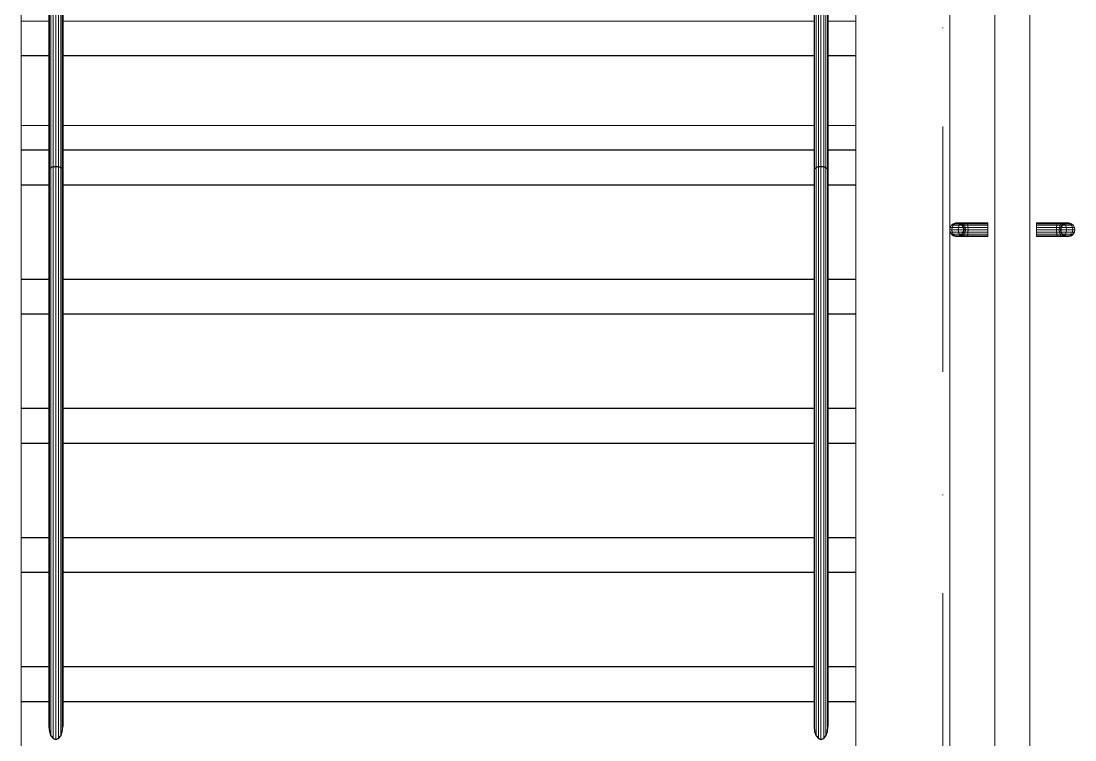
# Model space of a CAD drawing. Header units: millimetres. Extents: x 4647 to 73915, y -13612 to -8141.
# Drawn here: x 22774.1 to 22925.6, y -11306.9 to -11203.6 of the extents above; entities that cross this region are included whole.
import ezdxf
from ezdxf.enums import TextEntityAlignment as Align

# ---------------------------------------------------------------- set-up
doc = ezdxf.new("R2010")
doc.units = ezdxf.units.MM
doc.linetypes.add('Kropki i Kreski', pattern=[67.027776, 35.277777, -17.638888, 0, -14.111111])
doc.layers.add('a_wymiary', color=250, linetype='Continuous', lineweight=9)
doc.layers.add('Konstrukcja - Siatka mod_Nr_Pióra__1', color=7, linetype='Continuous', lineweight=5)
for name, color, linetype in [('Drzwi ArchiCAD', 7, 'Continuous'), ('Konstrukcja - Siatka mod', 7, 'Continuous'), ('Konstrukcja - Ściany zew', 7, 'Continuous'), ('Structural - Combined', 7, 'Continuous')]:
    doc.layers.add(name, color=color, linetype=linetype)
doc.layers.add('Konstrukcja - Siatka mod_Nr_Pióra__4', color=7, linetype='Continuous', lineweight=5, true_color=0x029e21)
doc.styles.add('GENERATED_STYLE_1', font='arialbd.ttf')

# ---------------------------------------------------------------- blocks, each defined once
blk = doc.blocks.new('Standardowy znacznik siatki_5')
at = {"layer": 'Konstrukcja - Siatka mod_Nr_Pióra__4', "linetype": 'Kropki i Kreski'}
blk.add_line((1, 0), (1660.6, 0), dxfattribs=at)
at = {"layer": 'Konstrukcja - Siatka mod_Nr_Pióra__1', "style": 'GENERATED_STYLE_1'}
blk.add_attdef('AC_MarkerText_1', text='', height=18, rotation=90, dxfattribs=at).set_placement((-6.71, -6.83), align=Align.BOTTOM_LEFT)

msp = doc.modelspace()

# ---------------------------------------------------------------- linework, layer by layer
at = {"layer": 'a_wymiary'}
for p, q in [((22774.14, -11333.57), (22774.14, -11106.57)), ((22778.14, -11113.57), (22778.14, -11225)), ((22778.22, -11113.19), (22778.22, -11224.79)), ((22778.22, -11224.79), (22778.22, -11113.19)), ((22778.44, -11112.86), (22778.44, -11224.62)), ((22778.44, -11224.62), (22778.44, -11112.86)), ((22778.76, -11112.64), (22778.76, -11224.5)), ((22778.76, -11224.5), (22778.76, -11112.64)), ((22779.14, -11112.57), (22779.14, -11224.46)), ((22779.14, -11224.46), (22779.14, -11112.57)), ((22779.53, -11112.64), (22779.53, -11224.5)), ((22779.53, -11224.5), (22779.53, -11112.64)), ((22779.85, -11112.86), (22779.85, -11224.62)), ((22779.85, -11224.62), (22779.85, -11112.86)), ((22780.07, -11113.19), (22780.07, -11224.79)), ((22780.07, -11224.79), (22780.07, -11113.19)), ((22780.14, -11225), (22780.14, -11113.57)), ((22888.14, -11113.57), (22888.14, -11225)), ((22888.22, -11113.19), (22888.22, -11224.79)), ((22888.22, -11224.79), (22888.22, -11113.19)), ((22888.44, -11112.86), (22888.44, -11224.62)), ((22888.44, -11224.62), (22888.44, -11112.86)), ((22888.76, -11112.64), (22888.76, -11224.5)), ((22888.76, -11224.5), (22888.76, -11112.64)), ((22889.14, -11112.57), (22889.14, -11224.46)), ((22889.14, -11224.46), (22889.14, -11112.57)), ((22889.53, -11112.64), (22889.53, -11224.5)), ((22889.53, -11224.5), (22889.53, -11112.64)), ((22889.85, -11112.86), (22889.85, -11224.62)), ((22889.85, -11224.62), (22889.85, -11112.86)), ((22890.07, -11113.19), (22890.07, -11224.79)), ((22890.07, -11224.79), (22890.07, -11113.19)), ((22890.14, -11225), (22890.14, -11113.57)), ((22894.14, -11128.57), (22894.14, -11333.57)), ((22907.64, -11133.57), (22907.64, -11233.57)), ((22907.64, -11333.57), (22907.64, -11133.57)), ((22914.14, -11333.57), (22914.14, -11133.57)), ((22774.14, -11203.57), (22774.14, -11208.57)), ((22778.14, -11203.57), (22774.14, -11203.57)), ((22778.14, -11208.57), (22778.14, -11203.57)), ((22888.14, -11203.57), (22780.14, -11203.57)), ((22780.14, -11203.57), (22780.14, -11208.57)), ((22888.14, -11208.57), (22888.14, -11203.57)), ((22890.14, -11203.57), (22890.14, -11208.57)), ((22894.14, -11203.57), (22890.14, -11203.57)), ((22894.14, -11208.57), (22894.14, -11203.57)), ((22774.14, -11218.57), (22774.14, -11208.57)), ((22774.14, -11208.57), (22774.14, -11208.6)), ((22778.14, -11208.57), (22774.14, -11208.57)), ((22774.14, -11208.57), (22774.14, -11218.57)), ((22774.14, -11208.57), (22778.14, -11208.57)), ((22774.14, -11208.6), (22774.14, -11218.57)), ((22778.14, -11218.57), (22778.14, -11208.57)), ((22888.14, -11208.57), (22780.14, -11208.57)), ((22780.14, -11208.57), (22780.14, -11218.57)), ((22780.14, -11208.57), (22888.14, -11208.57)), ((22888.14, -11218.57), (22888.14, -11208.57)), ((22894.14, -11208.57), (22890.14, -11208.57)), ((22890.14, -11208.57), (22890.14, -11218.57)), ((22890.14, -11208.57), (22894.14, -11208.57)), ((22894.14, -11218.57), (22894.14, -11208.57)), ((22774.14, -11218.57), (22778.14, -11218.57)), ((22774.14, -11218.57), (22774.14, -11222.14)), ((22778.14, -11218.57), (22774.14, -11218.57)), ((22778.14, -11222.14), (22778.14, -11218.57)), ((22780.14, -11218.57), (22888.14, -11218.57)), ((22780.14, -11218.57), (22780.14, -11222.14)), ((22888.14, -11218.57), (22780.14, -11218.57)), ((22888.14, -11222.14), (22888.14, -11218.57)), ((22890.14, -11218.57), (22894.14, -11218.57)), ((22890.14, -11218.57), (22890.14, -11222.14)), ((22894.14, -11218.57), (22890.14, -11218.57)), ((22894.14, -11222.14), (22894.14, -11218.57)), ((22774.14, -11222.14), (22778.14, -11222.14)), ((22774.14, -11222.14), (22774.14, -11227.14)), ((22778.14, -11222.14), (22774.14, -11222.14)), ((22778.14, -11227.14), (22778.14, -11222.14)), ((22780.14, -11222.14), (22888.14, -11222.14)), ((22780.14, -11222.14), (22780.14, -11227.14)), ((22888.14, -11222.14), (22780.14, -11222.14)), ((22888.14, -11227.14), (22888.14, -11222.14)), ((22890.14, -11222.14), (22894.14, -11222.14)), ((22890.14, -11222.14), (22890.14, -11227.14)), ((22894.14, -11222.14), (22890.14, -11222.14)), ((22894.14, -11227.14), (22894.14, -11222.14)), ((22778.44, -11224.62), (22778.22, -11224.79)), ((22778.22, -11224.79), (22778.44, -11224.62)), ((22778.76, -11224.5), (22778.44, -11224.62)), ((22778.44, -11224.62), (22778.76, -11224.5)), ((22778.44, -11224.62), (22778.44, -11306.32)), ((22778.44, -11306.32), (22778.44, -11224.62)), ((22779.14, -11224.46), (22778.76, -11224.5)), ((22778.76, -11224.5), (22779.14, -11224.46)), ((22778.76, -11224.5), (22778.76, -11306.72)), ((22778.76, -11306.72), (22778.76, -11224.5)), ((22779.14, -11306.87), (22779.14, -11224.46)), ((22779.14, -11224.46), (22779.14, -11306.87)), ((22779.53, -11224.5), (22779.14, -11224.46)), ((22779.14, -11224.46), (22779.53, -11224.5)), ((22779.53, -11306.72), (22779.53, -11224.5)), ((22779.53, -11224.5), (22779.53, -11306.72)), ((22779.85, -11224.62), (22779.53, -11224.5)), ((22779.53, -11224.5), (22779.85, -11224.62)), ((22779.85, -11306.32), (22779.85, -11224.62)), ((22779.85, -11224.62), (22779.85, -11306.32)), ((22780.07, -11224.79), (22779.85, -11224.62)), ((22779.85, -11224.62), (22780.07, -11224.79)), ((22888.44, -11224.62), (22888.22, -11224.79)), ((22888.22, -11224.79), (22888.44, -11224.62)), ((22888.76, -11224.5), (22888.44, -11224.62)), ((22888.44, -11224.62), (22888.76, -11224.5)), ((22888.44, -11306.32), (22888.44, -11224.62)), ((22888.44, -11224.62), (22888.44, -11306.32)), ((22889.14, -11224.46), (22888.76, -11224.5)), ((22888.76, -11224.5), (22889.14, -11224.46)), ((22888.76, -11306.72), (22888.76, -11224.5)), ((22888.76, -11224.5), (22888.76, -11306.72)), ((22889.14, -11306.87), (22889.14, -11224.46)), ((22889.14, -11224.46), (22889.14, -11306.87)), ((22889.53, -11224.5), (22889.14, -11224.46)), ((22889.14, -11224.46), (22889.53, -11224.5)), ((22889.53, -11306.72), (22889.53, -11224.5)), ((22889.53, -11224.5), (22889.53, -11306.72)), ((22889.85, -11224.62), (22889.53, -11224.5)), ((22889.53, -11224.5), (22889.85, -11224.62)), ((22889.85, -11306.32), (22889.85, -11224.62)), ((22889.85, -11224.62), (22889.85, -11306.32)), ((22890.07, -11224.79), (22889.85, -11224.62)), ((22889.85, -11224.62), (22890.07, -11224.79)), ((22778.22, -11224.79), (22778.14, -11225)), ((22778.14, -11225), (22778.22, -11224.79)), ((22778.14, -11225), (22778.14, -11305)), ((22778.22, -11224.79), (22778.22, -11305.71)), ((22778.22, -11305.71), (22778.22, -11224.79)), ((22780.07, -11305.71), (22780.07, -11224.79)), ((22780.07, -11224.79), (22780.07, -11305.71)), ((22780.14, -11225), (22780.07, -11224.79)), ((22780.07, -11224.79), (22780.14, -11225)), ((22780.14, -11305), (22780.14, -11225)), ((22888.22, -11224.79), (22888.14, -11225)), ((22888.14, -11225), (22888.22, -11224.79)), ((22888.14, -11225), (22888.14, -11305)), ((22888.22, -11305.71), (22888.22, -11224.79)), ((22888.22, -11224.79), (22888.22, -11305.71)), ((22890.07, -11305.71), (22890.07, -11224.79)), ((22890.07, -11224.79), (22890.07, -11305.71)), ((22890.14, -11225), (22890.07, -11224.79)), ((22890.07, -11224.79), (22890.14, -11225)), ((22890.14, -11305), (22890.14, -11225)), ((22778.14, -11227.14), (22774.14, -11227.14)), ((22774.14, -11227.14), (22774.14, -11240.71)), ((22774.14, -11227.14), (22778.14, -11227.14)), ((22778.14, -11240.71), (22778.14, -11227.14)), ((22888.14, -11227.14), (22780.14, -11227.14)), ((22780.14, -11227.14), (22780.14, -11240.71)), ((22780.14, -11227.14), (22888.14, -11227.14)), ((22888.14, -11240.71), (22888.14, -11227.14)), ((22890.14, -11227.14), (22890.14, -11240.71)), ((22894.14, -11227.14), (22890.14, -11227.14)), ((22890.14, -11227.14), (22894.14, -11227.14)), ((22894.14, -11240.71), (22894.14, -11227.14)), ((22907.64, -11233.57), (22907.7, -11233.23)), ((22907.64, -11233.57), (22907.7, -11233.23)), ((22907.95, -11233.57), (22907.64, -11233.57)), ((22907.64, -11233.57), (22907.95, -11233.57)), ((22907.7, -11233.91), (22907.64, -11233.57)), ((22907.7, -11233.91), (22907.64, -11233.57)), ((22907.64, -11233.57), (22907.64, -11333.57)), ((22907.7, -11233.23), (22907.88, -11232.93)), ((22907.7, -11233.23), (22907.88, -11232.93)), ((22907.7, -11233.23), (22908, -11233.23)), ((22908, -11233.23), (22907.7, -11233.23)), ((22907.88, -11232.93), (22908.14, -11232.7)), ((22907.88, -11232.93), (22908.14, -11232.7)), ((22908.16, -11232.93), (22907.88, -11232.93)), ((22907.88, -11232.93), (22908.16, -11232.93)), ((22907.95, -11233.57), (22908, -11233.23)), ((22908, -11233.23), (22907.95, -11233.57)), ((22907.95, -11233.57), (22908.88, -11233.57)), ((22908, -11233.91), (22907.95, -11233.57)), ((22908.88, -11233.57), (22907.95, -11233.57)), ((22907.95, -11233.57), (22908, -11233.91)), ((22908, -11233.23), (22908.16, -11232.93)), ((22908.16, -11232.93), (22908, -11233.23)), ((22908.91, -11233.23), (22908, -11233.23)), ((22908, -11233.23), (22908.91, -11233.23)), ((22908.14, -11232.7), (22908.47, -11232.58)), ((22908.14, -11232.7), (22908.47, -11232.58)), ((22908.14, -11232.7), (22908.4, -11232.7)), ((22908.4, -11232.7), (22908.14, -11232.7)), ((22908.4, -11232.7), (22908.16, -11232.93)), ((22908.16, -11232.93), (22908.4, -11232.7)), ((22908.16, -11232.93), (22909, -11232.93)), ((22909, -11232.93), (22908.16, -11232.93)), ((22908.69, -11232.58), (22908.4, -11232.7)), ((22908.69, -11232.58), (22908.4, -11232.7)), ((22908.4, -11232.7), (22909.14, -11232.7)), ((22908.4, -11232.7), (22909.14, -11232.7)), ((22908.47, -11232.58), (22908.69, -11232.58)), ((22908.47, -11232.58), (22913.14, -11232.58)), ((22908.82, -11232.58), (22908.69, -11232.58)), ((22909.14, -11232.7), (22908.82, -11232.58)), ((22909, -11232.58), (22908.82, -11232.58)), ((22908.82, -11232.58), (22909.14, -11232.7)), ((22908.91, -11233.23), (22908.88, -11233.57)), ((22908.91, -11233.23), (22908.88, -11233.57)), ((22908.88, -11233.57), (22908.91, -11233.91)), ((22909.64, -11233.57), (22908.88, -11233.57)), ((22908.88, -11233.57), (22908.91, -11233.91)), ((22908.88, -11233.57), (22909.64, -11233.57)), ((22909, -11232.93), (22908.91, -11233.23)), ((22909, -11232.93), (22908.91, -11233.23)), ((22908.91, -11233.23), (22909.58, -11233.23)), ((22909.58, -11233.23), (22908.91, -11233.23)), ((22909.48, -11232.58), (22909, -11232.58)), ((22909, -11232.58), (22909.29, -11232.7)), ((22909.29, -11232.7), (22909, -11232.58)), ((22909.14, -11232.7), (22909, -11232.93)), ((22909.14, -11232.7), (22909, -11232.93)), ((22909.41, -11232.93), (22909, -11232.93)), ((22909, -11232.93), (22909.41, -11232.93)), ((22909.14, -11232.7), (22909.14, -11232.7)), ((22909.14, -11232.7), (22909.14, -11232.7)), ((22909.14, -11232.7), (22909.14, -11232.7)), ((22909.14, -11232.7), (22909.14, -11232.7)), ((22909.14, -11232.7), (22909.29, -11232.7)), ((22909.41, -11232.93), (22909.14, -11232.7)), ((22909.14, -11232.7), (22909.14, -11232.7)), ((22909.29, -11232.7), (22909.14, -11232.7)), ((22909.14, -11232.7), (22909.41, -11232.93)), ((22909.29, -11232.7), (22909.65, -11232.7)), ((22909.65, -11232.7), (22909.29, -11232.7)), ((22909.29, -11232.7), (22909.53, -11232.93)), ((22909.53, -11232.93), (22909.29, -11232.7)), ((22909.58, -11233.23), (22909.41, -11232.93)), ((22909.41, -11232.93), (22909.53, -11232.93)), ((22909.53, -11232.93), (22909.41, -11232.93)), ((22909.41, -11232.93), (22909.58, -11233.23)), ((22910.17, -11232.58), (22909.48, -11232.58)), ((22909.48, -11232.58), (22909.65, -11232.7)), ((22909.65, -11232.7), (22909.48, -11232.58)), ((22909.53, -11232.93), (22909.79, -11232.93)), ((22909.79, -11232.93), (22909.53, -11232.93)), ((22909.53, -11232.93), (22909.69, -11233.23)), ((22909.69, -11233.23), (22909.53, -11232.93)), ((22909.64, -11233.57), (22909.58, -11233.23)), ((22909.58, -11233.23), (22909.69, -11233.23)), ((22909.69, -11233.23), (22909.58, -11233.23)), ((22909.58, -11233.23), (22909.64, -11233.57)), ((22909.58, -11233.91), (22909.64, -11233.57)), ((22909.64, -11233.57), (22909.58, -11233.91)), ((22909.64, -11233.57), (22909.74, -11233.57)), ((22909.74, -11233.57), (22909.64, -11233.57)), ((22909.65, -11232.7), (22910.21, -11232.7)), ((22909.79, -11232.93), (22909.65, -11232.7)), ((22910.21, -11232.7), (22909.65, -11232.7)), ((22909.65, -11232.7), (22909.79, -11232.93)), ((22909.69, -11233.23), (22909.88, -11233.23)), ((22909.88, -11233.23), (22909.69, -11233.23)), ((22909.69, -11233.23), (22909.74, -11233.57)), ((22909.74, -11233.57), (22909.69, -11233.23)), ((22909.74, -11233.57), (22909.69, -11233.91)), ((22909.69, -11233.91), (22909.74, -11233.57)), ((22909.74, -11233.57), (22909.91, -11233.57)), ((22909.91, -11233.57), (22909.74, -11233.57)), ((22910.25, -11232.93), (22909.79, -11232.93)), ((22909.79, -11232.93), (22909.88, -11233.23)), ((22909.79, -11232.93), (22910.25, -11232.93)), ((22909.88, -11233.23), (22909.79, -11232.93)), ((22909.88, -11233.23), (22910.27, -11233.23)), ((22910.27, -11233.23), (22909.88, -11233.23)), ((22909.88, -11233.23), (22909.91, -11233.57)), ((22909.91, -11233.57), (22909.88, -11233.23)), ((22909.91, -11233.57), (22909.88, -11233.91)), ((22909.88, -11233.91), (22909.91, -11233.57)), ((22909.91, -11233.57), (22910.28, -11233.57)), ((22910.28, -11233.57), (22909.91, -11233.57)), ((22910.21, -11232.7), (22910.17, -11232.58)), ((22913.14, -11232.58), (22910.17, -11232.58)), ((22910.17, -11232.58), (22910.21, -11232.7)), ((22913.14, -11232.7), (22910.21, -11232.7)), ((22910.21, -11232.7), (22910.25, -11232.93)), ((22910.21, -11232.7), (22913.14, -11232.7)), ((22910.25, -11232.93), (22910.21, -11232.7)), ((22910.25, -11232.93), (22913.14, -11232.93)), ((22910.27, -11233.23), (22910.25, -11232.93)), ((22913.14, -11232.93), (22910.25, -11232.93)), ((22910.25, -11232.93), (22910.27, -11233.23)), ((22910.28, -11233.57), (22910.27, -11233.23)), ((22910.27, -11233.23), (22913.14, -11233.23)), ((22913.14, -11233.23), (22910.27, -11233.23)), ((22910.27, -11233.23), (22910.28, -11233.57)), ((22910.27, -11233.91), (22910.28, -11233.57)), ((22910.28, -11233.57), (22910.27, -11233.91)), ((22910.28, -11233.57), (22913.14, -11233.57)), ((22913.14, -11233.57), (22910.28, -11233.57)), ((22913.14, -11232.7), (22913.14, -11232.58)), ((22913.14, -11232.58), (22913.14, -11234.43)), ((22913.14, -11232.93), (22913.14, -11232.7)), ((22913.14, -11233.23), (22913.14, -11232.93)), ((22913.14, -11233.57), (22913.14, -11233.23)), ((22913.14, -11233.91), (22913.14, -11233.57)), ((22923.12, -11232.58), (22920.14, -11232.58)), ((22920.14, -11232.58), (22920.14, -11232.7)), ((22920.14, -11232.7), (22923.08, -11232.7)), ((22923.08, -11232.7), (22920.14, -11232.7)), ((22920.14, -11232.7), (22920.14, -11232.93)), ((22920.14, -11232.93), (22923.04, -11232.93)), ((22923.04, -11232.93), (22920.14, -11232.93)), ((22920.14, -11232.93), (22920.14, -11233.23)), ((22920.14, -11233.23), (22923.02, -11233.23)), ((22923.02, -11233.23), (22920.14, -11233.23)), ((22920.14, -11233.23), (22920.14, -11233.57)), ((22920.14, -11233.57), (22923.01, -11233.57)), ((22923.01, -11233.57), (22920.14, -11233.57)), ((22920.14, -11233.57), (22920.14, -11233.91)), ((22923.01, -11233.57), (22923.02, -11233.23)), ((22923.02, -11233.23), (22923.01, -11233.57)), ((22923.02, -11233.91), (22923.01, -11233.57)), ((22923.01, -11233.57), (22923.38, -11233.57)), ((22923.38, -11233.57), (22923.01, -11233.57)), ((22923.01, -11233.57), (22923.02, -11233.91)), ((22923.02, -11233.23), (22923.04, -11232.93)), ((22923.04, -11232.93), (22923.02, -11233.23)), ((22923.02, -11233.23), (22923.41, -11233.23)), ((22923.41, -11233.23), (22923.02, -11233.23)), ((22923.04, -11232.93), (22923.08, -11232.7)), ((22923.08, -11232.7), (22923.04, -11232.93)), ((22923.5, -11232.93), (22923.04, -11232.93)), ((22923.04, -11232.93), (22923.5, -11232.93)), ((22923.08, -11232.7), (22923.12, -11232.58)), ((22923.12, -11232.58), (22923.08, -11232.7)), ((22923.08, -11232.7), (22923.64, -11232.7)), ((22923.64, -11232.7), (22923.08, -11232.7)), ((22923.8, -11232.58), (22923.12, -11232.58)), ((22923.38, -11233.57), (22923.41, -11233.23)), ((22923.41, -11233.23), (22923.38, -11233.57)), ((22923.41, -11233.91), (22923.38, -11233.57)), ((22923.55, -11233.57), (22923.38, -11233.57)), ((22923.38, -11233.57), (22923.41, -11233.91)), ((22923.38, -11233.57), (22923.55, -11233.57)), ((22923.41, -11233.23), (22923.5, -11232.93)), ((22923.5, -11232.93), (22923.41, -11233.23)), ((22923.41, -11233.23), (22923.6, -11233.23)), ((22923.6, -11233.23), (22923.41, -11233.23)), ((22923.5, -11232.93), (22923.64, -11232.7)), ((22923.64, -11232.7), (22923.5, -11232.93)), ((22923.76, -11232.93), (22923.5, -11232.93)), ((22923.5, -11232.93), (22923.76, -11232.93)), ((22923.6, -11233.23), (22923.55, -11233.57)), ((22923.55, -11233.57), (22923.6, -11233.23)), ((22923.6, -11233.91), (22923.55, -11233.57)), ((22923.55, -11233.57), (22923.64, -11233.57)), ((22923.64, -11233.57), (22923.55, -11233.57)), ((22923.55, -11233.57), (22923.6, -11233.91)), ((22923.6, -11233.23), (22923.76, -11232.93)), ((22923.76, -11232.93), (22923.6, -11233.23)), ((22923.6, -11233.23), (22923.7, -11233.23)), ((22923.7, -11233.23), (22923.6, -11233.23)), ((22923.64, -11232.7), (22923.8, -11232.58)), ((22923.8, -11232.58), (22923.64, -11232.7)), ((22923.64, -11232.7), (22924, -11232.7)), ((22924, -11232.7), (22923.64, -11232.7)), ((22923.7, -11233.23), (22923.64, -11233.57)), ((22923.64, -11233.57), (22923.7, -11233.23)), ((22923.64, -11233.57), (22924.41, -11233.57)), ((22923.7, -11233.91), (22923.64, -11233.57)), ((22924.41, -11233.57), (22923.64, -11233.57)), ((22923.64, -11233.57), (22923.7, -11233.91)), ((22923.88, -11232.93), (22923.7, -11233.23)), ((22923.7, -11233.23), (22923.88, -11232.93)), ((22924.38, -11233.23), (22923.7, -11233.23)), ((22923.7, -11233.23), (22924.38, -11233.23)), ((22924, -11232.7), (22923.76, -11232.93)), ((22923.76, -11232.93), (22924, -11232.7)), ((22923.76, -11232.93), (22923.88, -11232.93)), ((22923.88, -11232.93), (22923.76, -11232.93)), ((22924.29, -11232.58), (22923.8, -11232.58)), ((22924.14, -11232.7), (22923.88, -11232.93)), ((22923.88, -11232.93), (22924.14, -11232.7)), ((22924.29, -11232.93), (22923.88, -11232.93)), ((22923.88, -11232.93), (22924.29, -11232.93)), ((22924, -11232.7), (22924.29, -11232.58)), ((22924.29, -11232.58), (22924, -11232.7)), ((22924.14, -11232.7), (22924, -11232.7)), ((22924, -11232.7), (22924.14, -11232.7)), ((22924.14, -11232.7), (22924.47, -11232.58)), ((22924.15, -11232.7), (22924.14, -11232.7)), ((22924.14, -11232.7), (22924.15, -11232.7)), ((22924.15, -11232.7), (22924.14, -11232.7)), ((22924.47, -11232.58), (22924.15, -11232.7)), ((22924.29, -11232.93), (22924.15, -11232.7)), ((22924.15, -11232.7), (22924.15, -11232.7)), ((22924.29, -11232.93), (22924.15, -11232.7)), ((22924.15, -11232.7), (22924.89, -11232.7)), ((22924.15, -11232.7), (22924.15, -11232.7)), ((22924.15, -11232.7), (22924.89, -11232.7)), ((22924.47, -11232.58), (22924.29, -11232.58)), ((22924.38, -11233.23), (22924.29, -11232.93)), ((22925.13, -11232.93), (22924.29, -11232.93)), ((22924.38, -11233.23), (22924.29, -11232.93)), ((22924.29, -11232.93), (22925.13, -11232.93)), ((22924.41, -11233.57), (22924.38, -11233.23)), ((22924.41, -11233.57), (22924.38, -11233.23)), ((22924.38, -11233.23), (22925.29, -11233.23)), ((22925.29, -11233.23), (22924.38, -11233.23)), ((22924.38, -11233.91), (22924.41, -11233.57)), ((22924.38, -11233.91), (22924.41, -11233.57)), ((22925.34, -11233.57), (22924.41, -11233.57)), ((22924.41, -11233.57), (22925.34, -11233.57)), ((22924.6, -11232.58), (22924.47, -11232.58)), ((22924.89, -11232.7), (22924.6, -11232.58)), ((22924.89, -11232.7), (22924.6, -11232.58)), ((22924.6, -11232.58), (22924.82, -11232.58)), ((22924.82, -11232.58), (22925.14, -11232.7)), ((22924.89, -11232.7), (22925.13, -11232.93)), ((22925.13, -11232.93), (22924.89, -11232.7)), ((22924.89, -11232.7), (22925.14, -11232.7)), ((22925.14, -11232.7), (22924.89, -11232.7)), ((22925.41, -11232.93), (22925.13, -11232.93)), ((22925.13, -11232.93), (22925.29, -11233.23)), ((22925.29, -11233.23), (22925.13, -11232.93)), ((22925.13, -11232.93), (22925.41, -11232.93)), ((22925.14, -11232.7), (22925.41, -11232.93)), ((22925.29, -11233.23), (22925.34, -11233.57)), ((22925.34, -11233.57), (22925.29, -11233.23)), ((22925.29, -11233.23), (22925.58, -11233.23)), ((22925.58, -11233.23), (22925.29, -11233.23)), ((22925.34, -11233.57), (22925.29, -11233.91)), ((22925.29, -11233.91), (22925.34, -11233.57)), ((22925.64, -11233.57), (22925.34, -11233.57)), ((22925.34, -11233.57), (22925.64, -11233.57)), ((22925.41, -11232.93), (22925.58, -11233.23)), ((22925.58, -11233.23), (22925.64, -11233.57)), ((22925.64, -11233.57), (22925.58, -11233.91)), ((22907.7, -11233.91), (22908, -11233.91)), ((22907.88, -11234.21), (22907.7, -11233.91)), ((22908, -11233.91), (22907.7, -11233.91)), ((22907.88, -11234.21), (22907.7, -11233.91)), ((22907.88, -11234.21), (22908.16, -11234.21)), ((22908.14, -11234.43), (22907.88, -11234.21)), ((22908.16, -11234.21), (22907.88, -11234.21)), ((22908.14, -11234.43), (22907.88, -11234.21)), ((22908, -11233.91), (22908.91, -11233.91)), ((22908.16, -11234.21), (22908, -11233.91)), ((22908.91, -11233.91), (22908, -11233.91)), ((22908, -11233.91), (22908.16, -11234.21)), ((22908.14, -11234.43), (22908.4, -11234.43)), ((22908.47, -11234.55), (22908.14, -11234.43)), ((22908.4, -11234.43), (22908.14, -11234.43)), ((22908.47, -11234.55), (22908.14, -11234.43)), ((22909, -11234.21), (22908.16, -11234.21)), ((22908.16, -11234.21), (22908.4, -11234.43)), ((22908.16, -11234.21), (22909, -11234.21)), ((22908.4, -11234.43), (22908.16, -11234.21)), ((22908.4, -11234.43), (22908.69, -11234.55)), ((22908.4, -11234.43), (22908.69, -11234.55)), ((22909.14, -11234.43), (22908.4, -11234.43)), ((22909.14, -11234.43), (22908.4, -11234.43)), ((22908.69, -11234.55), (22908.47, -11234.55)), ((22910.17, -11234.55), (22908.47, -11234.55)), ((22908.69, -11234.55), (22908.82, -11234.55)), ((22909.14, -11234.43), (22908.82, -11234.55)), ((22908.82, -11234.55), (22909.14, -11234.44)), ((22908.82, -11234.55), (22909, -11234.55)), ((22908.91, -11233.91), (22909.58, -11233.91)), ((22908.91, -11233.91), (22909, -11234.21)), ((22908.91, -11233.91), (22909, -11234.21)), ((22909.58, -11233.91), (22908.91, -11233.91)), ((22909, -11234.21), (22909.14, -11234.43)), ((22909.41, -11234.21), (22909, -11234.21)), ((22909, -11234.21), (22909.41, -11234.21)), ((22909, -11234.21), (22909.14, -11234.43)), ((22909.29, -11234.43), (22909, -11234.55)), ((22909, -11234.55), (22909.29, -11234.43)), ((22909, -11234.55), (22909.48, -11234.55)), ((22909.41, -11234.21), (22909.14, -11234.43)), ((22909.14, -11234.43), (22909.41, -11234.21)), ((22909.14, -11234.43), (22909.29, -11234.43)), ((22909.29, -11234.43), (22909.14, -11234.43)), ((22909.14, -11234.43), (22909.14, -11234.44)), ((22909.14, -11234.44), (22909.14, -11234.43)), ((22909.14, -11234.43), (22909.14, -11234.43)), ((22909.14, -11234.43), (22909.14, -11234.43)), ((22909.14, -11234.44), (22909.14, -11234.43)), ((22909.29, -11234.43), (22909.53, -11234.21)), ((22909.53, -11234.21), (22909.29, -11234.43)), ((22909.65, -11234.43), (22909.29, -11234.43)), ((22909.29, -11234.43), (22909.65, -11234.43)), ((22909.41, -11234.21), (22909.58, -11233.91)), ((22909.58, -11233.91), (22909.41, -11234.21)), ((22909.53, -11234.21), (22909.41, -11234.21)), ((22909.41, -11234.21), (22909.53, -11234.21)), ((22909.65, -11234.43), (22909.48, -11234.55)), ((22909.48, -11234.55), (22909.65, -11234.43)), ((22909.48, -11234.55), (22910.17, -11234.55)), ((22909.69, -11233.91), (22909.53, -11234.21)), ((22909.53, -11234.21), (22909.69, -11233.91)), ((22909.53, -11234.21), (22909.79, -11234.21)), ((22909.79, -11234.21), (22909.53, -11234.21)), ((22909.58, -11233.91), (22909.69, -11233.91)), ((22909.69, -11233.91), (22909.58, -11233.91)), ((22909.79, -11234.21), (22909.65, -11234.43)), ((22909.65, -11234.43), (22909.79, -11234.21)), ((22910.21, -11234.43), (22909.65, -11234.43)), ((22909.65, -11234.43), (22910.21, -11234.43)), ((22909.69, -11233.91), (22909.88, -11233.91)), ((22909.88, -11233.91), (22909.69, -11233.91)), ((22909.88, -11233.91), (22909.79, -11234.21)), ((22909.79, -11234.21), (22909.88, -11233.91)), ((22909.79, -11234.21), (22910.25, -11234.21)), ((22910.25, -11234.21), (22909.79, -11234.21)), ((22909.88, -11233.91), (22910.27, -11233.91)), ((22910.27, -11233.91), (22909.88, -11233.91)), ((22910.17, -11234.55), (22910.21, -11234.43)), ((22910.21, -11234.43), (22910.17, -11234.55)), ((22910.17, -11234.55), (22913.14, -11234.55)), ((22913.14, -11234.55), (22910.17, -11234.55)), ((22910.25, -11234.21), (22910.21, -11234.43)), ((22910.21, -11234.43), (22910.25, -11234.21)), ((22910.21, -11234.43), (22913.14, -11234.43)), ((22913.14, -11234.43), (22910.21, -11234.43)), ((22910.27, -11233.91), (22910.25, -11234.21)), ((22910.25, -11234.21), (22910.27, -11233.91)), ((22910.25, -11234.21), (22913.14, -11234.21)), ((22913.14, -11234.21), (22910.25, -11234.21)), ((22913.14, -11233.91), (22910.27, -11233.91)), ((22910.27, -11233.91), (22913.14, -11233.91)), ((22913.14, -11234.21), (22913.14, -11233.91)), ((22913.14, -11234.43), (22913.14, -11234.21)), ((22913.14, -11234.55), (22913.14, -11234.43)), ((22913.14, -11234.43), (22913.14, -11234.55)), ((22920.14, -11233.91), (22923.02, -11233.91)), ((22923.02, -11233.91), (22920.14, -11233.91)), ((22920.14, -11233.91), (22920.14, -11234.21)), ((22920.14, -11234.21), (22923.04, -11234.21)), ((22923.04, -11234.21), (22920.14, -11234.21)), ((22920.14, -11234.21), (22920.14, -11234.43)), ((22923.08, -11234.43), (22920.14, -11234.43)), ((22920.14, -11234.43), (22920.14, -11234.55)), ((22920.14, -11234.43), (22923.08, -11234.43)), ((22920.14, -11234.55), (22923.12, -11234.55)), ((22923.04, -11234.21), (22923.02, -11233.91)), ((22923.02, -11233.91), (22923.41, -11233.91)), ((22923.41, -11233.91), (22923.02, -11233.91)), ((22923.02, -11233.91), (22923.04, -11234.21)), ((22923.04, -11234.21), (22923.5, -11234.21)), ((22923.08, -11234.43), (22923.04, -11234.21)), ((22923.5, -11234.21), (22923.04, -11234.21)), ((22923.04, -11234.21), (22923.08, -11234.43)), ((22923.12, -11234.55), (22923.08, -11234.43)), ((22923.64, -11234.43), (22923.08, -11234.43)), ((22923.08, -11234.43), (22923.12, -11234.55)), ((22923.08, -11234.43), (22923.64, -11234.43)), ((22923.12, -11234.55), (22923.8, -11234.55)), ((22923.5, -11234.21), (22923.41, -11233.91)), ((22923.41, -11233.91), (22923.6, -11233.91)), ((22923.6, -11233.91), (22923.41, -11233.91)), ((22923.41, -11233.91), (22923.5, -11234.21)), ((22923.5, -11234.21), (22923.76, -11234.21)), ((22923.64, -11234.43), (22923.5, -11234.21)), ((22923.76, -11234.21), (22923.5, -11234.21)), ((22923.5, -11234.21), (22923.64, -11234.43)), ((22923.76, -11234.21), (22923.6, -11233.91)), ((22923.6, -11233.91), (22923.7, -11233.91)), ((22923.7, -11233.91), (22923.6, -11233.91)), ((22923.6, -11233.91), (22923.76, -11234.21)), ((22923.8, -11234.55), (22923.64, -11234.43)), ((22924, -11234.43), (22923.64, -11234.43)), ((22923.64, -11234.43), (22923.8, -11234.55)), ((22923.64, -11234.43), (22924, -11234.43)), ((22923.7, -11233.91), (22923.88, -11234.21)), ((22924.38, -11233.91), (22923.7, -11233.91)), ((22923.7, -11233.91), (22924.38, -11233.91)), ((22923.88, -11234.21), (22923.7, -11233.91)), ((22923.88, -11234.21), (22923.76, -11234.21)), ((22923.76, -11234.21), (22924, -11234.43)), ((22924, -11234.43), (22923.76, -11234.21)), ((22923.76, -11234.21), (22923.88, -11234.21)), ((22923.8, -11234.55), (22924.29, -11234.55)), ((22923.88, -11234.21), (22924.14, -11234.43)), ((22924.29, -11234.21), (22923.88, -11234.21)), ((22923.88, -11234.21), (22924.29, -11234.21)), ((22924.14, -11234.43), (22923.88, -11234.21)), ((22924.29, -11234.55), (22924, -11234.43)), ((22924, -11234.43), (22924.14, -11234.43)), ((22924.14, -11234.43), (22924, -11234.43)), ((22924, -11234.43), (22924.29, -11234.55)), ((22924.14, -11234.43), (22924.15, -11234.43)), ((22924.15, -11234.43), (22924.14, -11234.43)), ((22924.14, -11234.43), (22924.15, -11234.44)), ((22924.47, -11234.55), (22924.14, -11234.43)), ((22924.15, -11234.43), (22924.29, -11234.21)), ((22924.15, -11234.43), (22924.29, -11234.21)), ((22924.89, -11234.43), (22924.15, -11234.43)), ((22924.15, -11234.43), (22924.15, -11234.44)), ((22924.89, -11234.43), (22924.15, -11234.43)), ((22924.15, -11234.44), (22924.15, -11234.43)), ((22924.15, -11234.44), (22924.47, -11234.55)), ((22924.29, -11234.21), (22924.38, -11233.91)), ((22924.29, -11234.21), (22924.38, -11233.91)), ((22924.29, -11234.21), (22925.13, -11234.21)), ((22925.13, -11234.21), (22924.29, -11234.21)), ((22924.29, -11234.55), (22924.47, -11234.55)), ((22924.38, -11233.91), (22925.29, -11233.91)), ((22925.29, -11233.91), (22924.38, -11233.91)), ((22924.47, -11234.55), (22924.6, -11234.55)), ((22924.6, -11234.55), (22924.89, -11234.43)), ((22924.6, -11234.55), (22924.89, -11234.43)), ((22924.82, -11234.55), (22924.6, -11234.55)), ((22925.14, -11234.43), (22924.82, -11234.55)), ((22925.13, -11234.21), (22924.89, -11234.43)), ((22924.89, -11234.43), (22925.13, -11234.21)), ((22925.14, -11234.43), (22924.89, -11234.43)), ((22924.89, -11234.43), (22925.14, -11234.43)), ((22925.29, -11233.91), (22925.13, -11234.21)), ((22925.13, -11234.21), (22925.29, -11233.91)), ((22925.13, -11234.21), (22925.41, -11234.21)), ((22925.41, -11234.21), (22925.13, -11234.21)), ((22925.41, -11234.21), (22925.14, -11234.43)), ((22925.29, -11233.91), (22925.58, -11233.91)), ((22925.58, -11233.91), (22925.29, -11233.91)), ((22925.58, -11233.91), (22925.41, -11234.21)), ((22774.14, -11240.71), (22778.14, -11240.71)), ((22778.14, -11240.71), (22774.14, -11240.71)), ((22774.14, -11240.71), (22774.14, -11245.71)), ((22778.14, -11245.71), (22778.14, -11240.71)), ((22780.14, -11240.71), (22888.14, -11240.71)), ((22888.14, -11240.71), (22780.14, -11240.71)), ((22780.14, -11240.71), (22780.14, -11245.71)), ((22888.14, -11245.71), (22888.14, -11240.71)), ((22890.14, -11240.71), (22894.14, -11240.71)), ((22890.14, -11240.71), (22890.14, -11245.71)), ((22894.14, -11240.71), (22890.14, -11240.71)), ((22894.14, -11245.71), (22894.14, -11240.71)), ((22778.14, -11245.71), (22774.14, -11245.71)), ((22774.14, -11245.71), (22774.14, -11259.28)), ((22774.14, -11245.71), (22778.14, -11245.71)), ((22778.14, -11259.28), (22778.14, -11245.71)), ((22780.14, -11245.71), (22780.14, -11259.28)), ((22888.14, -11245.71), (22780.14, -11245.71)), ((22780.14, -11245.71), (22888.14, -11245.71)), ((22888.14, -11259.28), (22888.14, -11245.71)), ((22890.14, -11245.71), (22890.14, -11259.28)), ((22894.14, -11245.71), (22890.14, -11245.71)), ((22890.14, -11245.71), (22894.14, -11245.71)), ((22894.14, -11259.28), (22894.14, -11245.71)), ((22774.14, -11259.28), (22778.14, -11259.28)), ((22778.14, -11259.28), (22774.14, -11259.28)), ((22774.14, -11259.28), (22774.14, -11264.28)), ((22778.14, -11264.28), (22778.14, -11259.28)), ((22780.14, -11259.28), (22888.14, -11259.28)), ((22888.14, -11259.28), (22780.14, -11259.28)), ((22780.14, -11259.28), (22780.14, -11264.28)), ((22888.14, -11264.28), (22888.14, -11259.28)), ((22890.14, -11259.28), (22894.14, -11259.28)), ((22894.14, -11259.28), (22890.14, -11259.28)), ((22890.14, -11259.28), (22890.14, -11264.28)), ((22894.14, -11264.28), (22894.14, -11259.28)), ((22778.14, -11264.28), (22774.14, -11264.28)), ((22774.14, -11264.28), (22774.14, -11277.85)), ((22774.14, -11264.28), (22778.14, -11264.28)), ((22778.14, -11277.85), (22778.14, -11264.28)), ((22888.14, -11264.28), (22780.14, -11264.28)), ((22780.14, -11264.28), (22780.14, -11277.85)), ((22780.14, -11264.28), (22888.14, -11264.28)), ((22888.14, -11277.85), (22888.14, -11264.28)), ((22890.14, -11264.28), (22890.14, -11277.85)), ((22894.14, -11264.28), (22890.14, -11264.28)), ((22890.14, -11264.28), (22894.14, -11264.28)), ((22894.14, -11277.85), (22894.14, -11264.28)), ((22774.14, -11277.85), (22778.14, -11277.85)), ((22778.14, -11277.85), (22774.14, -11277.85)), ((22774.14, -11277.85), (22774.14, -11282.85)), ((22778.14, -11282.85), (22778.14, -11277.85)), ((22780.14, -11277.85), (22888.14, -11277.85)), ((22888.14, -11277.85), (22780.14, -11277.85)), ((22780.14, -11277.85), (22780.14, -11282.85)), ((22888.14, -11282.85), (22888.14, -11277.85)), ((22890.14, -11277.85), (22894.14, -11277.85)), ((22890.14, -11277.85), (22890.14, -11282.85)), ((22894.14, -11277.85), (22890.14, -11277.85)), ((22894.14, -11282.85), (22894.14, -11277.85)), ((22778.14, -11282.85), (22774.14, -11282.85)), ((22774.14, -11282.85), (22774.14, -11296.43)), ((22774.14, -11282.85), (22778.14, -11282.85)), ((22778.14, -11296.43), (22778.14, -11282.85)), ((22780.14, -11282.85), (22780.14, -11296.43)), ((22888.14, -11282.85), (22780.14, -11282.85)), ((22780.14, -11282.85), (22888.14, -11282.85)), ((22888.14, -11296.43), (22888.14, -11282.85)), ((22890.14, -11282.85), (22890.14, -11296.43)), ((22894.14, -11282.85), (22890.14, -11282.85)), ((22890.14, -11282.85), (22894.14, -11282.85)), ((22894.14, -11296.43), (22894.14, -11282.85)), ((22774.14, -11296.43), (22778.14, -11296.43)), ((22774.14, -11296.43), (22774.14, -11301.43)), ((22778.14, -11296.43), (22774.14, -11296.43)), ((22778.14, -11301.43), (22778.14, -11296.43)), ((22780.14, -11296.43), (22888.14, -11296.43)), ((22888.14, -11296.43), (22780.14, -11296.43)), ((22780.14, -11296.43), (22780.14, -11301.43)), ((22888.14, -11301.43), (22888.14, -11296.43)), ((22890.14, -11296.43), (22894.14, -11296.43)), ((22894.14, -11296.43), (22890.14, -11296.43)), ((22890.14, -11296.43), (22890.14, -11301.43)), ((22894.14, -11301.43), (22894.14, -11296.43)), ((22778.14, -11301.43), (22774.14, -11301.43)), ((22774.14, -11301.43), (22774.14, -11315)), ((22774.14, -11301.43), (22778.14, -11301.43)), ((22778.14, -11305), (22778.14, -11301.43)), ((22888.14, -11301.43), (22780.14, -11301.43)), ((22780.14, -11301.43), (22780.14, -11305)), ((22780.14, -11301.43), (22888.14, -11301.43)), ((22888.14, -11305), (22888.14, -11301.43)), ((22894.14, -11301.43), (22890.14, -11301.43)), ((22890.14, -11301.43), (22890.14, -11305)), ((22890.14, -11301.43), (22894.14, -11301.43)), ((22894.14, -11315), (22894.14, -11301.43)), ((22778.22, -11305.71), (22778.14, -11305)), ((22778.14, -11305), (22778.22, -11305.71)), ((22778.44, -11306.32), (22778.22, -11305.71)), ((22778.22, -11305.71), (22778.44, -11306.32)), ((22778.76, -11306.72), (22778.44, -11306.32)), ((22778.44, -11306.32), (22778.76, -11306.72)), ((22779.85, -11306.32), (22779.53, -11306.72)), ((22779.53, -11306.72), (22779.85, -11306.32)), ((22780.07, -11305.71), (22779.85, -11306.32)), ((22779.85, -11306.32), (22780.07, -11305.71)), ((22780.14, -11305), (22780.07, -11305.71)), ((22780.07, -11305.71), (22780.14, -11305)), ((22888.22, -11305.71), (22888.14, -11305)), ((22888.14, -11305), (22888.22, -11305.71)), ((22888.44, -11306.32), (22888.22, -11305.71)), ((22888.22, -11305.71), (22888.44, -11306.32)), ((22888.76, -11306.72), (22888.44, -11306.32)), ((22888.44, -11306.32), (22888.76, -11306.72)), ((22889.85, -11306.32), (22889.53, -11306.72)), ((22889.53, -11306.72), (22889.85, -11306.32)), ((22890.07, -11305.71), (22889.85, -11306.32)), ((22889.85, -11306.32), (22890.07, -11305.71)), ((22890.14, -11305), (22890.07, -11305.71)), ((22890.07, -11305.71), (22890.14, -11305)), ((22779.14, -11306.87), (22778.76, -11306.72)), ((22778.76, -11306.72), (22779.14, -11306.87)), ((22779.53, -11306.72), (22779.14, -11306.87)), ((22779.14, -11306.87), (22779.53, -11306.72)), ((22889.14, -11306.87), (22888.76, -11306.72)), ((22888.76, -11306.72), (22889.14, -11306.87)), ((22889.53, -11306.72), (22889.14, -11306.87)), ((22889.14, -11306.87), (22889.53, -11306.72))]:
    msp.add_line(p, q, dxfattribs=at)
at = {"layer": 'Drzwi ArchiCAD', "color": 9, "lineweight": 13}
for p, q in [((22907.64, -11333.57), (22907.64, -11133.57)), ((22907.64, -11233.57), (22907.7, -11233.23)), ((22907.7, -11233.91), (22907.64, -11233.57)), ((22907.7, -11233.23), (22907.88, -11232.93)), ((22907.88, -11232.93), (22908.14, -11232.7)), ((22908, -11233.23), (22907.95, -11233.57)), ((22907.95, -11233.57), (22908, -11233.91)), ((22908.16, -11232.93), (22908, -11233.23)), ((22908.14, -11232.7), (22908.47, -11232.58)), ((22908.4, -11232.7), (22908.16, -11232.93)), ((22908.47, -11232.58), (22908.82, -11232.58)), ((22908.82, -11232.58), (22909, -11232.58)), ((22908.82, -11232.58), (22909.14, -11232.7)), ((22908.91, -11233.23), (22908.88, -11233.57)), ((22908.88, -11233.57), (22908.91, -11233.91)), ((22909, -11232.93), (22908.91, -11233.23)), ((22909, -11232.58), (22909.48, -11232.58)), ((22909.14, -11232.7), (22909, -11232.93)), ((22909.14, -11232.7), (22909.41, -11232.93)), ((22909.53, -11232.93), (22909.29, -11232.7)), ((22909.41, -11232.93), (22909.58, -11233.23)), ((22909.48, -11232.58), (22910.17, -11232.58)), ((22909.69, -11233.23), (22909.53, -11232.93)), ((22909.58, -11233.23), (22909.64, -11233.57)), ((22909.64, -11233.57), (22909.58, -11233.91)), ((22909.79, -11232.93), (22909.65, -11232.7)), ((22909.74, -11233.57), (22909.69, -11233.23)), ((22909.69, -11233.91), (22909.74, -11233.57)), ((22909.88, -11233.23), (22909.79, -11232.93)), ((22909.91, -11233.57), (22909.88, -11233.23)), ((22909.88, -11233.91), (22909.91, -11233.57)), ((22910.17, -11232.58), (22913.14, -11232.58)), ((22913.14, -11232.7), (22913.14, -11232.58)), ((22913.14, -11232.93), (22913.14, -11232.7)), ((22913.14, -11233.23), (22913.14, -11232.93)), ((22913.14, -11233.57), (22913.14, -11233.23)), ((22913.14, -11233.91), (22913.14, -11233.57)), ((22920.14, -11232.7), (22920.14, -11232.58)), ((22923.12, -11232.58), (22920.14, -11232.58)), ((22920.14, -11232.93), (22920.14, -11232.7)), ((22920.14, -11233.23), (22920.14, -11232.93)), ((22920.14, -11233.57), (22920.14, -11233.23)), ((22920.14, -11233.91), (22920.14, -11233.57)), ((22923.8, -11232.58), (22923.12, -11232.58)), ((22923.38, -11233.57), (22923.41, -11233.23)), ((22923.41, -11233.91), (22923.38, -11233.57)), ((22923.41, -11233.23), (22923.5, -11232.93)), ((22923.5, -11232.93), (22923.64, -11232.7)), ((22923.55, -11233.57), (22923.6, -11233.23)), ((22923.6, -11233.91), (22923.55, -11233.57)), ((22923.6, -11233.23), (22923.76, -11232.93)), ((22923.64, -11233.57), (22923.7, -11233.23)), ((22923.7, -11233.91), (22923.64, -11233.57)), ((22923.7, -11233.23), (22923.88, -11232.93)), ((22923.76, -11232.93), (22924, -11232.7)), ((22924.29, -11232.58), (22923.8, -11232.58)), ((22923.88, -11232.93), (22924.14, -11232.7)), ((22924.14, -11232.7), (22924.47, -11232.58)), ((22924.15, -11232.7), (22924.29, -11232.93)), ((22924.47, -11232.58), (22924.29, -11232.58)), ((22924.29, -11232.93), (22924.38, -11233.23)), ((22924.38, -11233.23), (22924.41, -11233.57)), ((22924.41, -11233.57), (22924.38, -11233.91)), ((22924.47, -11232.58), (22924.82, -11232.58)), ((22924.82, -11232.58), (22925.14, -11232.7)), ((22924.89, -11232.7), (22925.13, -11232.93)), ((22925.13, -11232.93), (22925.29, -11233.23)), ((22925.14, -11232.7), (22925.41, -11232.93)), ((22925.29, -11233.23), (22925.34, -11233.57)), ((22925.34, -11233.57), (22925.29, -11233.91)), ((22925.41, -11232.93), (22925.58, -11233.23)), ((22925.58, -11233.23), (22925.64, -11233.57)), ((22925.64, -11233.57), (22925.58, -11233.91)), ((22907.88, -11234.21), (22907.7, -11233.91)), ((22908.14, -11234.43), (22907.88, -11234.21)), ((22908, -11233.91), (22908.16, -11234.21)), ((22908.47, -11234.55), (22908.14, -11234.43)), ((22908.16, -11234.21), (22908.4, -11234.43)), ((22908.82, -11234.55), (22908.47, -11234.55)), ((22909.14, -11234.43), (22908.82, -11234.55)), ((22908.82, -11234.55), (22909, -11234.55)), ((22908.91, -11233.91), (22909, -11234.21)), ((22909, -11234.21), (22909.14, -11234.43)), ((22909, -11234.55), (22909.48, -11234.55)), ((22909.41, -11234.21), (22909.14, -11234.43)), ((22909.29, -11234.43), (22909.53, -11234.21)), ((22909.58, -11233.91), (22909.41, -11234.21)), ((22909.48, -11234.55), (22910.17, -11234.55)), ((22909.53, -11234.21), (22909.69, -11233.91)), ((22909.65, -11234.43), (22909.79, -11234.21)), ((22909.79, -11234.21), (22909.88, -11233.91)), ((22910.17, -11234.55), (22913.14, -11234.55)), ((22913.14, -11234.21), (22913.14, -11233.91)), ((22913.14, -11234.43), (22913.14, -11234.21)), ((22913.14, -11234.55), (22913.14, -11234.43)), ((22920.14, -11234.21), (22920.14, -11233.91)), ((22920.14, -11234.43), (22920.14, -11234.21)), ((22920.14, -11234.55), (22920.14, -11234.43)), ((22923.12, -11234.55), (22920.14, -11234.55)), ((22923.8, -11234.55), (22923.12, -11234.55)), ((22923.5, -11234.21), (22923.41, -11233.91)), ((22923.64, -11234.43), (22923.5, -11234.21)), ((22923.76, -11234.21), (22923.6, -11233.91)), ((22923.88, -11234.21), (22923.7, -11233.91)), ((22924, -11234.43), (22923.76, -11234.21)), ((22924.29, -11234.55), (22923.8, -11234.55)), ((22924.14, -11234.43), (22923.88, -11234.21)), ((22924.47, -11234.55), (22924.14, -11234.43)), ((22924.29, -11234.21), (22924.15, -11234.43)), ((22924.38, -11233.91), (22924.29, -11234.21)), ((22924.47, -11234.55), (22924.29, -11234.55)), ((22924.82, -11234.55), (22924.47, -11234.55)), ((22925.14, -11234.43), (22924.82, -11234.55)), ((22925.13, -11234.21), (22924.89, -11234.43)), ((22925.29, -11233.91), (22925.13, -11234.21)), ((22925.41, -11234.21), (22925.14, -11234.43)), ((22925.58, -11233.91), (22925.41, -11234.21))]:
    msp.add_line(p, q, dxfattribs=at)
at = {"layer": 'Drzwi ArchiCAD', "color": 30, "lineweight": 20}
for p, q in [((22914.14, -11333.57), (22914.14, -11132.37)), ((22919.14, -11333.57), (22919.14, -11132.37)), ((22907.64, -11233.57), (22907.7, -11233.23)), ((22907.64, -11233.57), (22907.7, -11233.23)), ((22907.7, -11233.91), (22907.64, -11233.57)), ((22907.7, -11233.91), (22907.64, -11233.57)), ((22907.7, -11233.23), (22907.88, -11232.93)), ((22907.7, -11233.23), (22907.88, -11232.93)), ((22907.88, -11232.93), (22908.14, -11232.7)), ((22907.88, -11232.93), (22908.14, -11232.7)), ((22908.14, -11232.7), (22908.47, -11232.58)), ((22908.14, -11232.7), (22908.47, -11232.58)), ((22908.47, -11232.58), (22908.82, -11232.58)), ((22908.47, -11232.58), (22908.82, -11232.58)), ((22908.82, -11232.58), (22909.14, -11232.7)), ((22908.82, -11232.58), (22909.14, -11232.7)), ((22909.14, -11232.7), (22909.41, -11232.93)), ((22909.14, -11232.7), (22909.41, -11232.93)), ((22909.41, -11232.93), (22909.58, -11233.23)), ((22909.41, -11232.93), (22909.58, -11233.23)), ((22909.58, -11233.23), (22909.64, -11233.57)), ((22909.58, -11233.23), (22909.64, -11233.57)), ((22909.64, -11233.57), (22909.58, -11233.91)), ((22909.64, -11233.57), (22909.58, -11233.91)), ((22923.64, -11233.57), (22923.7, -11233.23)), ((22923.64, -11233.57), (22923.7, -11233.23)), ((22923.7, -11233.91), (22923.64, -11233.57)), ((22923.7, -11233.91), (22923.64, -11233.57)), ((22923.7, -11233.23), (22923.88, -11232.93)), ((22923.7, -11233.23), (22923.88, -11232.93)), ((22923.88, -11232.93), (22924.14, -11232.7)), ((22923.88, -11232.93), (22924.14, -11232.7)), ((22924.14, -11232.7), (22924.47, -11232.58)), ((22924.14, -11232.7), (22924.47, -11232.58)), ((22924.47, -11232.58), (22924.82, -11232.58)), ((22924.47, -11232.58), (22924.82, -11232.58)), ((22924.82, -11232.58), (22925.14, -11232.7)), ((22924.82, -11232.58), (22925.14, -11232.7)), ((22925.14, -11232.7), (22925.41, -11232.93)), ((22925.14, -11232.7), (22925.41, -11232.93)), ((22925.41, -11232.93), (22925.58, -11233.23)), ((22925.41, -11232.93), (22925.58, -11233.23)), ((22925.58, -11233.23), (22925.64, -11233.57)), ((22925.58, -11233.23), (22925.64, -11233.57)), ((22925.64, -11233.57), (22925.58, -11233.91)), ((22925.64, -11233.57), (22925.58, -11233.91)), ((22907.88, -11234.21), (22907.7, -11233.91)), ((22907.88, -11234.21), (22907.7, -11233.91)), ((22908.14, -11234.43), (22907.88, -11234.21)), ((22908.14, -11234.43), (22907.88, -11234.21)), ((22908.47, -11234.55), (22908.14, -11234.43)), ((22908.47, -11234.55), (22908.14, -11234.43)), ((22908.82, -11234.55), (22908.47, -11234.55)), ((22908.82, -11234.55), (22908.47, -11234.55)), ((22909.14, -11234.43), (22908.82, -11234.55)), ((22909.14, -11234.43), (22908.82, -11234.55)), ((22909.41, -11234.21), (22909.14, -11234.43)), ((22909.41, -11234.21), (22909.14, -11234.43)), ((22909.58, -11233.91), (22909.41, -11234.21)), ((22909.58, -11233.91), (22909.41, -11234.21)), ((22923.88, -11234.21), (22923.7, -11233.91)), ((22923.88, -11234.21), (22923.7, -11233.91)), ((22924.14, -11234.43), (22923.88, -11234.21)), ((22924.14, -11234.43), (22923.88, -11234.21)), ((22924.47, -11234.55), (22924.14, -11234.43)), ((22924.47, -11234.55), (22924.14, -11234.43)), ((22924.82, -11234.55), (22924.47, -11234.55)), ((22924.82, -11234.55), (22924.47, -11234.55)), ((22925.14, -11234.43), (22924.82, -11234.55)), ((22925.14, -11234.43), (22924.82, -11234.55)), ((22925.41, -11234.21), (22925.14, -11234.43)), ((22925.41, -11234.21), (22925.14, -11234.43)), ((22925.58, -11233.91), (22925.41, -11234.21)), ((22925.58, -11233.91), (22925.41, -11234.21))]:
    msp.add_line(p, q, dxfattribs=at)
at = {"layer": 'Konstrukcja - Ściany zew', "color": 251, "lineweight": 15}
for p, q in [((22774.14, -11106.57), (22774.14, -11333.57)), ((22894.14, -11333.57), (22894.14, -11128.57))]:
    msp.add_line(p, q, dxfattribs=at)
at = {"layer": 'Structural - Combined', "color": 161, "lineweight": 25}
for p, q in [((22778.14, -11113.57), (22778.14, -11225)), ((22780.14, -11113.57), (22780.14, -11225)), ((22888.14, -11113.57), (22888.14, -11225)), ((22890.14, -11113.57), (22890.14, -11225)), ((22778.22, -11224.79), (22778.44, -11224.62)), ((22778.44, -11224.62), (22778.76, -11224.5)), ((22778.76, -11224.5), (22779.14, -11224.46)), ((22779.14, -11224.46), (22779.53, -11224.5)), ((22779.53, -11224.5), (22779.85, -11224.62)), ((22779.85, -11224.62), (22780.07, -11224.79)), ((22888.22, -11224.79), (22888.44, -11224.62)), ((22888.44, -11224.62), (22888.76, -11224.5)), ((22888.76, -11224.5), (22889.14, -11224.46)), ((22889.14, -11224.46), (22889.53, -11224.5)), ((22889.53, -11224.5), (22889.85, -11224.62)), ((22889.85, -11224.62), (22890.07, -11224.79)), ((22778.14, -11225), (22778.14, -11305)), ((22780.14, -11225), (22780.14, -11305)), ((22888.14, -11225), (22888.14, -11305)), ((22890.14, -11225), (22890.14, -11305)), ((22778.15, -11304.99), (22778.14, -11305)), ((22778.14, -11305), (22778.22, -11305.71)), ((22778.22, -11305.71), (22778.44, -11306.32)), ((22778.44, -11306.32), (22778.76, -11306.72)), ((22779.53, -11306.72), (22779.85, -11306.32)), ((22779.85, -11306.32), (22780.07, -11305.71)), ((22780.07, -11305.71), (22780.14, -11305)), ((22888.15, -11304.99), (22888.14, -11305)), ((22888.14, -11305), (22888.22, -11305.71)), ((22888.22, -11305.71), (22888.44, -11306.32)), ((22888.44, -11306.32), (22888.76, -11306.72)), ((22889.53, -11306.72), (22889.85, -11306.32)), ((22889.85, -11306.32), (22890.07, -11305.71)), ((22890.07, -11305.71), (22890.14, -11305)), ((22890.14, -11305), (22890.14, -11304.99)), ((22778.76, -11306.72), (22779.14, -11306.87)), ((22779.14, -11306.87), (22779.53, -11306.72)), ((22888.76, -11306.72), (22889.14, -11306.87)), ((22889.14, -11306.87), (22889.53, -11306.72))]:
    msp.add_line(p, q, dxfattribs=at)
at = {"layer": 'Structural - Combined'}
for p, q in [((22778.14, -11208.57), (22774.14, -11208.57)), ((22888.14, -11208.57), (22780.14, -11208.57)), ((22894.14, -11208.57), (22890.14, -11208.57)), ((22778.14, -11222.14), (22774.14, -11222.14)), ((22888.14, -11222.14), (22780.14, -11222.14)), ((22894.14, -11222.14), (22890.14, -11222.14)), ((22778.14, -11227.14), (22774.14, -11227.14)), ((22888.14, -11227.14), (22780.14, -11227.14)), ((22894.14, -11227.14), (22890.14, -11227.14)), ((22778.14, -11240.71), (22774.14, -11240.71)), ((22888.14, -11240.71), (22780.14, -11240.71)), ((22894.14, -11240.71), (22890.14, -11240.71)), ((22778.14, -11245.71), (22774.14, -11245.71)), ((22888.14, -11245.71), (22780.14, -11245.71)), ((22894.14, -11245.71), (22890.14, -11245.71)), ((22778.14, -11259.28), (22774.14, -11259.28)), ((22888.14, -11259.28), (22780.14, -11259.28)), ((22894.14, -11259.28), (22890.14, -11259.28)), ((22778.14, -11264.28), (22774.14, -11264.28)), ((22888.14, -11264.28), (22780.14, -11264.28)), ((22894.14, -11264.28), (22890.14, -11264.28)), ((22778.14, -11277.85), (22774.14, -11277.85)), ((22888.14, -11277.85), (22780.14, -11277.85)), ((22894.14, -11277.85), (22890.14, -11277.85)), ((22778.14, -11282.85), (22774.14, -11282.85)), ((22888.14, -11282.85), (22780.14, -11282.85)), ((22894.14, -11282.85), (22890.14, -11282.85)), ((22778.14, -11296.43), (22774.14, -11296.43)), ((22888.14, -11296.43), (22780.14, -11296.43)), ((22894.14, -11296.43), (22890.14, -11296.43)), ((22778.14, -11301.43), (22774.14, -11301.43)), ((22888.14, -11301.43), (22780.14, -11301.43)), ((22894.14, -11301.43), (22890.14, -11301.43))]:
    msp.add_line(p, q, dxfattribs=at)
at = {"layer": 'Structural - Combined', "color": 134, "lineweight": 18}
for p, q in [((22778.14, -11218.57), (22774.14, -11218.57)), ((22888.14, -11218.57), (22780.14, -11218.57)), ((22894.14, -11218.57), (22890.14, -11218.57))]:
    msp.add_line(p, q, dxfattribs=at)

# ---------------------------------------------------------------- block references
at = {"layer": 'Konstrukcja - Siatka mod', "linetype": 'Continuous', "rotation": 270}
msp.add_blockref('Standardowy znacznik siatki_5', (22906.64, -10009.41), dxfattribs=at)

doc.saveas('drawing.dxf')
